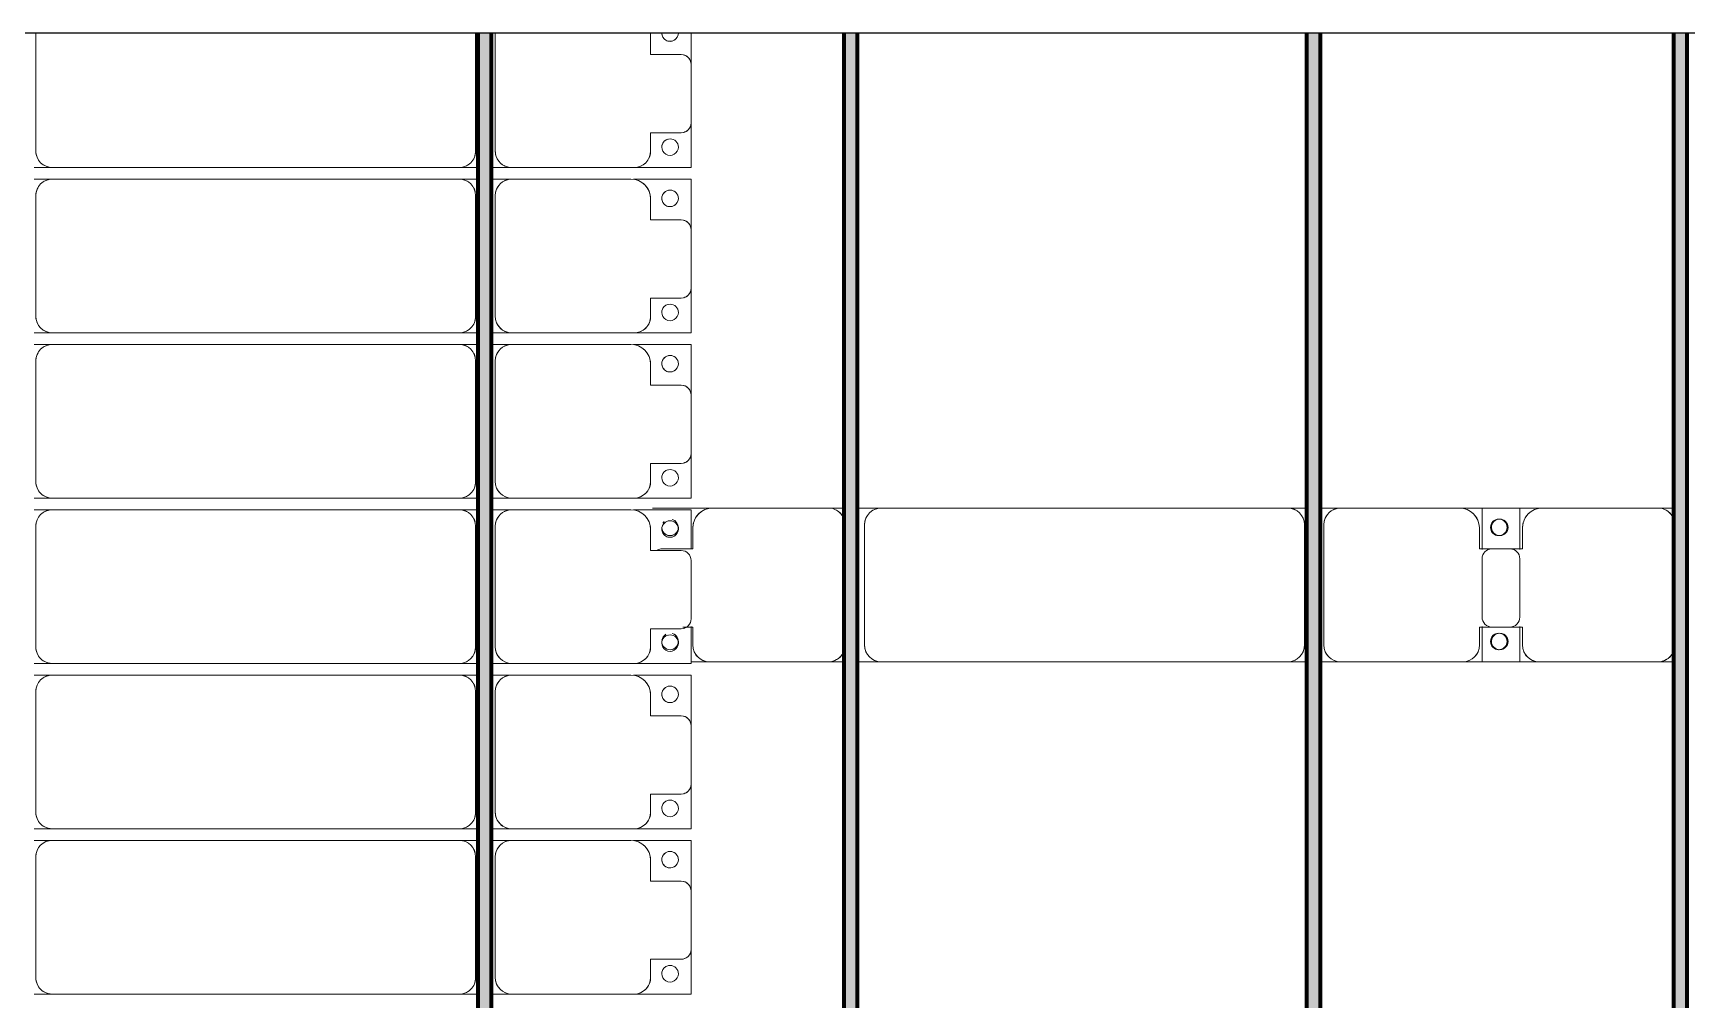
# Model space of a CAD drawing. Header units: millimetres. Extents: x -268744 to 115753, y -96240 to -10461.
# Drawn here: x -184413 to -179409, y -31571 to -28647 of the extents above; entities that cross this region are included whole.
import ezdxf

# ---------------------------------------------------------------- set-up
doc = ezdxf.new("R2010")
doc.units = ezdxf.units.MM
doc.layers.add('A-GENM', color=13, linetype='Continuous', lineweight=9)
doc.layers.add('S-BEAM', color=12, linetype='Continuous', lineweight=9)

# ---------------------------------------------------------------- blocks, each defined once
blk = doc.blocks.new('Dầm C52 - Hộp 40x60-V24-KHUNG KẾT CẤU BÈ PIN 1')
at = {"layer": 'S-BEAM', "color": 4, "lineweight": 25}
blk.add_line((145811, -20), (-145811, -20), dxfattribs=at)
blk = doc.blocks.new('Dải phao đi lại kèm đỡ invester - DẢI PHAO ĐI LẠI-102783-KHUNG KẾT CẤU BÈ PIN 1')
at = {"layer": 'A-GENM', "color": 7}
for p, q in [((8316.8, 1312.2), (8411.8, 1312.2)), ((8411.8, 1312.2), (8316.8, 1312.2)), ((8588.2, 1312.2), (8411.8, 1312.2)), ((8588.2, 1312.2), (8723.4, 1312.2)), ((8723.4, 1312.2), (8588.2, 1312.2)), ((8723.4, 1312.2), (8723.4, 1139.7)), ((8723.4, 1139.7), (8723.4, 1312.2)), ((8758.4, 1312.2), (8911.8, 1312.2)), ((8758.4, 1138.2), (8758.4, 1312.2)), ((8758.4, 1312.2), (8758.4, 1138.2)), ((8911.8, 1312.2), (8767.8, 1312.2)), ((9088.2, 1312.2), (8911.8, 1312.2)), ((9088.2, 1312.2), (9223.4, 1312.2)), ((9223.4, 1312.2), (9088.2, 1312.2)), ((9223.4, 1312.2), (9223.4, 1139.7)), ((9223.4, 1139.7), (9223.4, 1312.2)), ((9258.4, 1312.2), (9411.8, 1312.2)), ((9258.4, 1138.2), (9258.4, 1312.2)), ((9258.4, 1312.2), (9258.4, 1138.2)), ((9411.8, 1312.2), (9258.4, 1312.2)), ((9588.2, 1312.2), (9411.8, 1312.2)), ((9588.2, 1312.2), (9723.4, 1312.2)), ((9723.4, 1312.2), (9588.2, 1312.2)), ((9723.4, 1312.2), (9723.4, 1139.7)), ((9723.4, 1139.7), (9723.4, 1312.2)), ((9758.4, 1312.2), (9878.1, 1312.2)), ((9758.4, 1138.2), (9758.4, 1312.2)), ((9758.4, 1312.2), (9758.4, 1138.2)), ((9878.1, 1312.2), (9758.4, 1312.2)), ((10088.2, 1312.2), (9911.8, 1312.2)), ((10111.9, 1312.2), (10223.4, 1312.2)), ((10223.4, 1312.2), (10111.9, 1312.2)), ((10223.4, 1312.2), (10223.4, 1139.7)), ((10223.4, 1139.7), (10223.4, 1312.2)), ((10258.4, 1312.2), (10411.8, 1312.2)), ((10258.4, 1138.2), (10258.4, 1312.2)), ((10258.4, 1312.2), (10258.4, 1138.2)), ((10411.8, 1312.2), (10258.4, 1312.2)), ((10588.2, 1312.2), (10411.8, 1312.2)), ((10588.2, 1312.2), (10723.4, 1312.2)), ((10723.4, 1312.2), (10588.2, 1312.2)), ((10723.4, 1312.2), (10723.4, 1139.7)), ((10723.4, 1139.7), (10723.4, 1312.2)), ((10758.4, 1312.2), (10911.8, 1312.2)), ((10758.4, 1138.2), (10758.4, 1312.2)), ((10758.4, 1312.2), (10758.4, 1138.2)), ((10911.8, 1312.2), (10758.4, 1312.2)), ((11088.2, 1312.2), (10911.8, 1312.2)), ((11088.2, 1312.2), (11223.4, 1312.2)), ((11223.4, 1312.2), (11088.2, 1312.2)), ((11223.4, 1312.2), (11223.4, 1139.7)), ((11223.4, 1139.7), (11223.4, 1312.2)), ((8381.8, 1282.2), (8381.8, 1189.7)), ((8618.2, 1189.7), (8618.2, 1282.2)), ((8881.8, 1282.2), (8881.8, 1189.7)), ((9118.2, 1189.7), (9118.2, 1282.2)), ((9381.8, 1282.2), (9381.8, 1189.7)), ((9618.2, 1189.7), (9618.2, 1282.2)), ((9881.8, 1282.2), (9881.8, 1189.7)), ((10118.2, 1189.7), (10118.2, 1282.2)), ((10381.8, 1282.2), (10381.8, 1189.7)), ((10618.2, 1189.7), (10618.2, 1282.2)), ((10881.8, 1282.2), (10881.8, 1189.7)), ((11118.2, 1189.7), (11118.2, 1282.2)), ((8381.8, 1189.7), (8318.4, 1189.7)), ((8673.4, 1189.7), (8618.2, 1189.7)), ((8881.8, 1189.7), (8818.4, 1189.7)), ((9173.4, 1189.7), (9118.2, 1189.7)), ((9381.8, 1189.7), (9318.4, 1189.7)), ((9673.4, 1189.7), (9618.2, 1189.7)), ((9881.8, 1189.7), (9818.4, 1189.7)), ((10173.4, 1189.7), (10118.2, 1189.7)), ((10381.8, 1189.7), (10318.4, 1189.7)), ((10673.4, 1189.7), (10618.2, 1189.7)), ((10881.8, 1189.7), (10818.4, 1189.7)), ((11173.4, 1189.7), (11118.2, 1189.7)), ((8723.4, 769.7), (8723.4, 1139.7)), ((8758.4, 1129.7), (8758.4, 769.7)), ((9223.4, 769.7), (9223.4, 1139.7)), ((9258.4, 1129.7), (9258.4, 769.7)), ((9723.4, 769.7), (9723.4, 1139.7)), ((9758.4, 1129.7), (9758.4, 769.7)), ((10223.4, 769.7), (10223.4, 1139.7)), ((10258.4, 1129.7), (10258.4, 769.7)), ((10723.4, 769.7), (10723.4, 1139.7)), ((10758.4, 1129.7), (10758.4, 769.7)), ((11223.4, 769.7), (11223.4, 1139.7)), ((8723.4, 769.7), (8723.4, 707.6)), ((8723.4, 769.7), (8723.4, 707.6)), ((8758.4, 707.6), (8758.4, 769.7)), ((8758.4, 707.6), (8758.4, 769.7)), ((9223.4, 769.7), (9223.4, 707.6)), ((9223.4, 769.7), (9223.4, 707.6)), ((9258.4, 707.6), (9258.4, 769.7)), ((9258.4, 707.6), (9258.4, 769.7)), ((9723.4, 769.7), (9723.4, 707.6)), ((9723.4, 769.7), (9723.4, 707.6)), ((9758.4, 707.6), (9758.4, 769.7)), ((9758.4, 707.6), (9758.4, 769.7)), ((10223.4, 769.7), (10223.4, 707.6)), ((10223.4, 769.7), (10223.4, 707.6)), ((10258.4, 707.6), (10258.4, 769.7)), ((10258.4, 707.6), (10258.4, 769.7)), ((10723.4, 769.7), (10723.4, 707.6)), ((10723.4, 769.7), (10723.4, 707.6)), ((10758.4, 707.6), (10758.4, 769.7)), ((10758.4, 707.6), (10758.4, 769.7)), ((11223.4, 769.7), (11223.4, 707.6)), ((11223.4, 769.7), (11223.4, 707.6)), ((8316.8, 719.7), (8673.4, 719.7)), ((8808.4, 719.7), (9173.4, 719.7)), ((9308.4, 719.7), (9673.4, 719.7)), ((9808.4, 719.7), (10173.4, 719.7)), ((10308.4, 719.7), (10673.4, 719.7)), ((10808.4, 719.7), (11173.4, 719.7)), ((8673.4, 660.3), (8316.8, 660.3)), ((8723.4, 667.6), (8723.4, 610.3)), ((8723.4, 667.6), (8723.4, 610.3)), ((8758.4, 610.3), (8758.4, 667.6)), ((8758.4, 610.3), (8758.4, 667.6)), ((9173.4, 660.3), (8808.4, 660.3)), ((9223.4, 667.6), (9223.4, 610.3)), ((9223.4, 667.6), (9223.4, 610.3)), ((9258.4, 610.3), (9258.4, 667.6)), ((9258.4, 610.3), (9258.4, 667.6)), ((9673.4, 660.3), (9308.4, 660.3)), ((9723.4, 667.6), (9723.4, 610.3)), ((9723.4, 667.6), (9723.4, 610.3)), ((9758.4, 610.3), (9758.4, 667.6)), ((9758.4, 610.3), (9758.4, 667.6)), ((10173.4, 660.3), (9808.4, 660.3)), ((10223.4, 667.6), (10223.4, 610.3)), ((10223.4, 667.6), (10223.4, 610.3)), ((10258.4, 610.3), (10258.4, 667.6)), ((10258.4, 610.3), (10258.4, 667.6)), ((10673.4, 660.3), (10308.4, 660.3)), ((10723.4, 667.6), (10723.4, 610.3)), ((10723.4, 667.6), (10723.4, 610.3)), ((10758.4, 610.3), (10758.4, 667.6)), ((10758.4, 610.3), (10758.4, 667.6)), ((11173.4, 660.3), (10808.4, 660.3)), ((11223.4, 667.6), (11223.4, 610.3)), ((11223.4, 667.6), (11223.4, 610.3)), ((8723.4, -620.3), (8723.4, 610.3)), ((8758.4, 610.3), (8758.4, -620.3)), ((9223.4, -620.3), (9223.4, 610.3)), ((9258.4, 610.3), (9258.4, -620.3)), ((9723.4, -620.3), (9723.4, 610.3)), ((9758.4, 610.3), (9758.4, -620.3)), ((10223.4, -620.3), (10223.4, 610.3)), ((10258.4, 610.3), (10258.4, -620.3)), ((10723.4, -620.3), (10723.4, 610.3)), ((10758.4, 610.3), (10758.4, -620.3)), ((11223.4, -620.3), (11223.4, 610.3)), ((8723.4, -620.3), (8723.4, -674.8)), ((8723.4, -620.3), (8723.4, -674.8)), ((8758.4, -674.8), (8758.4, -620.3)), ((8758.4, -674.8), (8758.4, -620.3)), ((9223.4, -620.3), (9223.4, -674.8)), ((9223.4, -620.3), (9223.4, -674.8)), ((9258.4, -674.8), (9258.4, -620.3)), ((9258.4, -674.8), (9258.4, -620.3)), ((9723.4, -620.3), (9723.4, -674.8)), ((9723.4, -620.3), (9723.4, -674.8)), ((9758.4, -674.8), (9758.4, -620.3)), ((9758.4, -674.8), (9758.4, -620.3)), ((10223.4, -620.3), (10223.4, -674.8)), ((10223.4, -620.3), (10223.4, -674.8)), ((10258.4, -674.8), (10258.4, -620.3)), ((10258.4, -674.8), (10258.4, -620.3)), ((10723.4, -620.3), (10723.4, -674.8)), ((10723.4, -620.3), (10723.4, -674.8)), ((10758.4, -674.8), (10758.4, -620.3)), ((10758.4, -674.8), (10758.4, -620.3)), ((11223.4, -620.3), (11223.4, -674.8)), ((11223.4, -620.3), (11223.4, -674.8)), ((8316.8, -670.3), (8673.4, -670.3)), ((8808.4, -670.3), (9173.4, -670.3)), ((9308.4, -670.3), (9673.4, -670.3)), ((9808.4, -670.3), (10173.4, -670.3)), ((10308.4, -670.3), (10673.4, -670.3)), ((10808.4, -670.3), (11173.4, -670.3))]:
    blk.add_line(p, q, dxfattribs=at)
for centre, radius, start, end in [((8411.8, 1282.2), 30, 90, 180), ((8411.8, 1282.2), 30, 105, 165), ((8411.8, 1282.2), 30, 135, 165), ((8411.8, 1282.2), 30, 135, 165), ((8588.2, 1282.2), 30, 360, 90), ((8588.2, 1282.2), 30, 60, 75), ((8588.2, 1282.2), 30, 15, 75), ((8588.2, 1282.2), 30, 60, 75), ((8911.8, 1282.2), 30, 90, 180), ((8911.8, 1282.2), 30, 105, 165), ((8911.8, 1282.2), 30, 135, 165), ((8911.8, 1282.2), 30, 135, 165), ((9088.2, 1282.2), 30, 360, 90), ((9088.2, 1282.2), 30, 60, 75), ((9088.2, 1282.2), 30, 15, 75), ((9088.2, 1282.2), 30, 60, 75), ((9411.8, 1282.2), 30, 90, 180), ((9411.8, 1282.2), 30, 105, 165), ((9411.8, 1282.2), 30, 135, 165), ((9411.8, 1282.2), 30, 135, 165), ((9588.2, 1282.2), 30, 360, 90), ((9588.2, 1282.2), 30, 60, 75), ((9588.2, 1282.2), 30, 15, 75), ((9588.2, 1282.2), 30, 60, 75), ((9911.8, 1282.2), 30, 90, 180), ((10088.2, 1282.2), 30, 360, 90), ((10411.8, 1282.2), 30, 90, 180), ((10411.8, 1282.2), 30, 105, 165), ((10411.8, 1282.2), 30, 135, 165), ((10411.8, 1282.2), 30, 135, 165), ((10588.2, 1282.2), 30, 360, 90), ((10588.2, 1282.2), 30, 60, 75), ((10588.2, 1282.2), 30, 15, 75), ((10588.2, 1282.2), 30, 60, 75), ((10911.8, 1282.2), 30, 90, 180), ((10911.8, 1282.2), 30, 105, 165), ((10911.8, 1282.2), 30, 135, 165), ((10911.8, 1282.2), 30, 135, 165), ((11088.2, 1282.2), 30, 360, 90), ((11088.2, 1282.2), 30, 60, 75), ((11088.2, 1282.2), 30, 15, 75), ((11088.2, 1282.2), 30, 60, 75), ((8316.8, 1248.6), 25, 270, 90), ((8316.8, 1248.6), 25, 300, 90), ((8588.2, 1282.2), 30, 15, 30), ((8588.2, 1282.2), 30, 15, 30), ((8661.8, 1248.6), 25, 90, 270), ((8661.8, 1248.6), 25, 90, 180), ((8661.8, 1248.6), 25, 270, 90), ((8661.8, 1248.6), 25, 270, 90), ((8816.8, 1248.6), 25, 90, 270), ((8816.8, 1248.6), 25, 90, 255), ((8816.8, 1248.6), 25, 270, 90), ((8816.8, 1248.6), 25, 300, 90), ((9088.2, 1282.2), 30, 15, 30), ((9088.2, 1282.2), 30, 15, 30), ((9161.8, 1248.6), 25, 90, 270), ((9161.8, 1248.6), 25, 90, 180), ((9161.8, 1248.6), 25, 270, 90), ((9161.8, 1248.6), 25, 270, 90), ((9316.8, 1248.6), 25, 90, 270), ((9316.8, 1248.6), 25, 90, 255), ((9316.8, 1248.6), 25, 270, 90), ((9316.8, 1248.6), 25, 300, 90), ((9588.2, 1282.2), 30, 15, 30), ((9588.2, 1282.2), 30, 15, 30), ((9661.8, 1248.6), 25, 90, 270), ((9661.8, 1248.6), 25, 90, 180), ((9661.8, 1248.6), 25, 270, 90), ((9661.8, 1248.6), 25, 270, 90), ((9816.8, 1248.6), 25, 90, 270), ((9816.8, 1248.6), 25, 90, 255), ((9816.8, 1248.6), 25, 270, 90), ((9816.8, 1248.6), 25, 300, 90), ((10088.2, 1282.2), 30, 15, 30), ((10088.2, 1282.2), 30, 15, 30), ((10161.8, 1248.6), 25, 90, 270), ((10161.8, 1248.6), 25, 90, 180), ((10161.8, 1248.6), 25, 270, 90), ((10161.8, 1248.6), 25, 270, 90), ((10316.8, 1248.6), 25, 90, 270), ((10316.8, 1248.6), 25, 90, 255), ((10316.8, 1248.6), 25, 270, 90), ((10316.8, 1248.6), 25, 300, 90), ((10588.2, 1282.2), 30, 15, 28.0479), ((10588.2, 1282.2), 30, 15, 28.0479), ((10661.8, 1248.6), 25, 90, 270), ((10661.8, 1248.6), 25, 90, 180), ((10661.8, 1248.6), 25, 270, 90), ((10661.8, 1248.6), 25, 270, 90), ((10816.8, 1248.6), 25, 90, 270), ((10816.8, 1248.6), 25, 90, 255), ((10816.8, 1248.6), 25, 270, 90), ((10816.8, 1248.6), 25, 300, 90), ((11088.2, 1282.2), 30, 15, 30), ((11088.2, 1282.2), 30, 15, 30), ((11161.8, 1248.6), 25, 90, 270), ((11161.8, 1248.6), 25, 90, 180), ((11161.8, 1248.6), 25, 270, 90), ((11161.8, 1248.6), 25, 270, 90), ((8316.8, 1248.6), 25, 270, 285), ((8661.8, 1248.6), 25, 195, 255), ((8816.8, 1248.6), 25, 270, 285), ((9161.8, 1248.6), 25, 195, 255), ((9316.8, 1248.6), 25, 270, 285), ((9661.8, 1248.6), 25, 195, 255), ((9816.8, 1248.6), 25, 270, 285), ((10161.8, 1248.6), 25, 195, 255), ((10316.8, 1248.6), 25, 270, 285), ((10661.8, 1248.6), 25, 195, 255), ((10816.8, 1248.6), 25, 270, 285), ((11161.8, 1248.6), 25, 195, 255), ((8673.4, 1139.7), 50, 0, 90), ((8673.4, 1139.7), 50, 15, 90), ((8818.4, 1129.7), 60, 90, 180), ((8818.4, 1129.7), 60, 90, 147.9129), ((9173.4, 1139.7), 50, 360, 90), ((9173.4, 1139.7), 50, 15, 90), ((9318.4, 1129.7), 60, 90, 180), ((9318.4, 1129.7), 60, 90, 150), ((9673.4, 1139.7), 50, 0, 90), ((9673.4, 1139.7), 50, 15, 90), ((9818.4, 1129.7), 60, 90, 180), ((9818.4, 1129.7), 60, 90, 150), ((10173.4, 1139.7), 50, 0, 90), ((10173.4, 1139.7), 50, 15, 90), ((10318.4, 1129.7), 60, 90, 180), ((10318.4, 1129.7), 60, 90, 150), ((10673.4, 1139.7), 50, 0, 90), ((10673.4, 1139.7), 50, 15, 90), ((10818.4, 1129.7), 60, 90, 180), ((10818.4, 1129.7), 60, 90, 150), ((11173.4, 1139.7), 50, 0, 90), ((11173.4, 1139.7), 50, 15, 90), ((8673.4, 769.7), 50, 270, 0), ((8673.4, 769.7), 50, 270, 345), ((8808.4, 769.7), 50, 180, 270), ((8808.4, 769.7), 50, 195, 270), ((9173.4, 769.7), 50, 270, 360), ((9173.4, 769.7), 50, 270, 345), ((9308.4, 769.7), 50, 180, 270), ((9308.4, 769.7), 50, 195, 270), ((9673.4, 769.7), 50, 270, 360), ((9673.4, 769.7), 50, 270, 345), ((9808.4, 769.7), 50, 180, 270), ((9808.4, 769.7), 50, 195, 270), ((10173.4, 769.7), 50, 270, 360), ((10173.4, 769.7), 50, 270, 345), ((10308.4, 769.7), 50, 180, 270), ((10308.4, 769.7), 50, 195, 270), ((10673.4, 769.7), 50, 270, 0), ((10673.4, 769.7), 50, 270, 345), ((10808.4, 769.7), 50, 180, 270), ((10808.4, 769.7), 50, 195, 270), ((11173.4, 769.7), 50, 270, 360), ((11173.4, 769.7), 50, 270, 345), ((8673.4, 610.3), 50, 360, 90), ((8673.4, 610.3), 50, 60, 90), ((8808.4, 610.3), 50, 90, 180), ((8808.4, 610.3), 50, 105, 120), ((9173.4, 610.3), 50, 360, 90), ((9173.4, 610.3), 50, 60, 90), ((9308.4, 610.3), 50, 90, 180), ((9308.4, 610.3), 50, 105, 120), ((9673.4, 610.3), 50, 360, 90), ((9673.4, 610.3), 50, 60, 90), ((9808.4, 610.3), 50, 90, 180), ((9808.4, 610.3), 50, 105, 120), ((10173.4, 610.3), 50, 0, 90), ((10173.4, 610.3), 50, 60, 90), ((10308.4, 610.3), 50, 90, 180), ((10308.4, 610.3), 50, 105, 120), ((10673.4, 610.3), 50, 360, 90), ((10673.4, 610.3), 50, 60, 90), ((10808.4, 610.3), 50, 90, 180), ((10808.4, 610.3), 50, 105, 120), ((11173.4, 610.3), 50, 360, 90), ((11173.4, 610.3), 50, 60, 90), ((8673.4, 610.3), 50, 15, 30), ((8808.4, 610.3), 50, 150, 180), ((9173.4, 610.3), 50, 15, 30), ((9308.4, 610.3), 50, 150, 180), ((9673.4, 610.3), 50, 15, 30), ((9808.4, 610.3), 50, 150, 180), ((10173.4, 610.3), 50, 15, 30), ((10308.4, 610.3), 50, 150, 180), ((10673.4, 610.3), 50, 15, 30), ((10808.4, 610.3), 50, 150, 180), ((11173.4, 610.3), 50, 15, 30), ((8673.4, -620.3), 50, 270, 0), ((8673.4, -620.3), 50, 330, 0), ((8808.4, -620.3), 50, 180, 270), ((8808.4, -620.3), 50, 195, 225), ((9173.4, -620.3), 50, 270, 360), ((9173.4, -620.3), 50, 330, 360), ((9308.4, -620.3), 50, 180, 270), ((9308.4, -620.3), 50, 195, 225), ((9673.4, -620.3), 50, 270, 0), ((9673.4, -620.3), 50, 330, 0), ((9808.4, -620.3), 50, 180, 270), ((9808.4, -620.3), 50, 195, 225), ((10173.4, -620.3), 50, 270, 0), ((10173.4, -620.3), 50, 330, 0), ((10308.4, -620.3), 50, 180, 270), ((10308.4, -620.3), 50, 195, 225), ((10673.4, -620.3), 50, 270, 0), ((10673.4, -620.3), 50, 330, 0), ((10808.4, -620.3), 50, 180, 270), ((10808.4, -620.3), 50, 195, 225), ((11173.4, -620.3), 50, 270, 0), ((11173.4, -620.3), 50, 330, 0), ((8673.4, -620.3), 50, 270, 300), ((8808.4, -620.3), 50, 240, 270), ((9173.4, -620.3), 50, 270, 300), ((9308.4, -620.3), 50, 240, 270), ((9673.4, -620.3), 50, 270, 300), ((9808.4, -620.3), 50, 240, 270), ((10173.4, -620.3), 50, 270, 300), ((10308.4, -620.3), 50, 240, 270), ((10673.4, -620.3), 50, 270, 300), ((10808.4, -620.3), 50, 240, 270), ((11173.4, -620.3), 50, 270, 300)]:
    blk.add_arc(centre, radius, start, end, dxfattribs=at)
blk = doc.blocks.new('Dầm C52 - Dầm C52-102503-KHUNG KẾT CẤU BÈ PIN 1')
at = {"layer": 'S-BEAM', "lineweight": 140}
h = blk.add_hatch(color=1, dxfattribs=at)
h.paths.add_polyline_path([(-25480.9, 20), (-25480.9, -20), (-25440.9, -20), (-25440.9, 20)])
h.paths.add_polyline_path([(-25400.9, 20), (-25400.9, -20), (-19440.9, -20), (-19443, 20), (-24983.5, 20)])
h.paths.add_polyline_path([(-19400.9, 20), (-19400.9, -20), (-13440.9, -20), (-13440.9, 20), (-17596.2, 20)])
h.paths.add_polyline_path([(-13400.9, -20), (-7440.9, -20), (-7440.9, 20), (-13400.9, 20)])
h.paths.add_polyline_path([(-7400.9, -20), (-1440.9, -20), (-1440.9, 20), (-7400.9, 20)])
h.paths.add_polyline_path([(-1400.9, -20), (4559.1, -20), (4559.1, 20), (-1400.9, 20)])
h.paths.add_polyline_path([(4599.1, -20), (10559.1, -20), (10559.1, 20), (4599.1, 20)])
h.paths.add_polyline_path([(10599.1, 20), (10599.1, -20), (16559.1, -20), (16559.1, 20), (11952.8, 20)])
h.paths.add_polyline_path([(16599.1, -20), (22559.1, -20), (22559.1, 20), (16599.1, 20)])
h.paths.add_polyline_path([(22599.1, -20), (25259.1, -20), (25259.1, 20), (22599.1, 20)])
h.paths.add_polyline_path([(25299.1, -20), (25441.8, -20), (25441.8, 20), (25299.1, 20)])
at = {"layer": 'S-BEAM', "color": 1, "lineweight": 140}
for p, q in [((10599.1, 20), (16559.1, 20)), ((16559.1, -20), (10599.1, -20))]:
    blk.add_line(p, q, dxfattribs=at)
blk = doc.blocks.new('Dầm C52 - Dầm C52-102502-KHUNG KẾT CẤU BÈ PIN 1')
at = {"layer": 'S-BEAM', "lineweight": 140}
h = blk.add_hatch(color=1, dxfattribs=at)
h.paths.add_polyline_path([(-25480.9, 20), (-25480.9, -20), (-25440.9, -20), (-25440.9, 20)])
h.paths.add_polyline_path([(-25400.9, 20), (-25400.9, -20), (-19440.9, -20), (-19443, 20), (-24983.5, 20)])
h.paths.add_polyline_path([(-19400.9, 20), (-19400.9, -20), (-13440.9, -20), (-13440.9, 20), (-18981.3, 20)])
h.paths.add_polyline_path([(-13400.9, -20), (-7440.9, -20), (-7440.9, 20), (-13400.9, 20)])
h.paths.add_polyline_path([(-7400.9, -20), (-1440.9, -20), (-1440.9, 20), (-7400.9, 20)])
h.paths.add_polyline_path([(-1400.9, -20), (4559.1, -20), (4559.1, 20), (-1400.9, 20)])
h.paths.add_polyline_path([(4599.1, 20), (4599.1, -20), (10559.1, -20), (10559.1, 20), (5027.2, 20)])
h.paths.add_polyline_path([(10599.1, -20), (16559.1, -20), (16559.1, 20), (10599.1, 20)])
h.paths.add_polyline_path([(16599.1, 20), (16599.1, -20), (22559.1, -20), (22559.1, 20), (17031.5, 20)])
h.paths.add_polyline_path([(22599.1, -20), (25259.1, -20), (25259.1, 20), (22599.1, 20)])
h.paths.add_polyline_path([(25299.1, -20), (25480.9, -20), (25480.9, 20), (25299.1, 20)])
at = {"layer": 'S-BEAM', "color": 1, "lineweight": 140}
for p, q in [((10599.1, 20), (16559.1, 20)), ((16559.1, -20), (10599.1, -20))]:
    blk.add_line(p, q, dxfattribs=at)
blk = doc.blocks.new('Dai phao do pin - DẢI PHAO ĐỠ PIN-V49-KHUNG KẾT CẤU BÈ PIN 1')
at = {"layer": 'A-GENM', "color": 7}
for p, q in [((-1312.2, 241.6), (-1129.7, 241.6)), ((-1129.7, 241.6), (-1312.2, 241.6)), ((-779.7, 241.6), (-1129.7, 241.6)), ((-779.7, 241.6), (-732.4, 241.6)), ((-779.7, 241.6), (-732.4, 241.6)), ((-692.4, 241.6), (-620.3, 241.6)), ((-692.4, 241.6), (-620.3, 241.6)), ((610.3, 241.6), (-620.3, 241.6)), ((610.3, 241.6), (667.6, 241.6)), ((610.3, 241.6), (667.6, 241.6)), ((707.6, 241.6), (769.7, 241.6)), ((707.6, 241.6), (769.7, 241.6)), ((1129.7, 241.6), (769.7, 241.6)), ((1129.7, 241.6), (1312.2, 241.6)), ((1312.2, 241.6), (1129.7, 241.6)), ((1197.8, 241.6), (1380.3, 241.6)), ((1197.8, 116.2), (1197.8, 241.6)), ((1380.3, 241.6), (1197.8, 241.6)), ((1312.2, 241.6), (1312.2, 116.2)), ((1730.3, 241.6), (1380.3, 241.6)), ((1730.3, 241.6), (1777.6, 241.6)), ((1730.3, 241.6), (1777.6, 241.6)), ((-1189.7, 181.6), (-1189.7, 118.2)), ((-670.3, 191.6), (-670.3, -173.4)), ((660.3, -173.4), (660.3, 191.6)), ((719.7, 191.6), (719.7, -173.4)), ((1189.7, 118.2), (1189.7, 181.6)), ((1320.3, 181.6), (1320.3, 118.2)), ((-1189.7, 118.2), (-1282.2, 118.2)), ((1282.2, 118.2), (1189.7, 118.2)), ((1320.3, 118.2), (1227.8, 118.2)), ((1197.8, 88.2), (1197.8, -88.2)), ((1312.2, -88.2), (1312.2, 88.2)), ((-1220.1, -118.2), (-1189.7, -118.2)), ((-1189.7, -118.2), (-1189.7, -173.4)), ((1189.7, -173.4), (1189.7, -118.2)), ((1189.7, -118.2), (1282.2, -118.2)), ((1197.8, -223.4), (1197.8, -116.2)), ((1227.8, -118.2), (1320.3, -118.2)), ((1312.2, -116.2), (1312.2, -223.4)), ((1320.3, -118.2), (1320.3, -173.4)), ((-1139.7, -223.4), (-1195.8, -223.4)), ((-1195.8, -223.4), (-1139.7, -223.4)), ((-1139.7, -223.4), (-779.7, -223.4)), ((-732.4, -223.4), (-779.7, -223.4)), ((-732.4, -223.4), (-779.7, -223.4)), ((-620.3, -223.4), (-692.4, -223.4)), ((-620.3, -223.4), (-692.4, -223.4)), ((-620.3, -223.4), (610.3, -223.4)), ((667.6, -223.4), (610.3, -223.4)), ((667.6, -223.4), (610.3, -223.4)), ((769.7, -223.4), (707.6, -223.4)), ((769.7, -223.4), (707.6, -223.4)), ((769.7, -223.4), (1139.7, -223.4)), ((1312.2, -223.4), (1139.7, -223.4)), ((1139.7, -223.4), (1312.2, -223.4)), ((1370.3, -223.4), (1197.8, -223.4)), ((1197.8, -223.4), (1370.3, -223.4)), ((1370.3, -223.4), (1730.3, -223.4)), ((1777.6, -223.4), (1730.3, -223.4)), ((1777.6, -223.4), (1730.3, -223.4))]:
    blk.add_line(p, q, dxfattribs=at)
for centre, radius, start, end in [((-1258.6, 183.2), 25, 135, 150), ((-1258.6, 183.2), 25, 135, 150), ((-1258.6, 183.2), 25, 0, 75), ((-1258.6, 183.2), 25, 0, 75), ((-1129.7, 181.6), 60, 90, 180), ((-1129.7, 181.6), 60, 120, 180), ((-779.7, 191.6), 50, 30, 90), ((-779.7, 191.6), 50, 30, 72.525), ((-620.3, 191.6), 50, 90, 180), ((-620.3, 191.6), 50, 150, 180), ((-620.3, 191.6), 50, 105, 135), ((610.3, 191.6), 50, 360, 90), ((610.3, 191.6), 50, 60, 90), ((610.3, 191.6), 50, 15, 30), ((769.7, 191.6), 50, 90, 180), ((769.7, 191.6), 50, 105, 180), ((1129.7, 181.6), 60, 360, 90), ((1129.7, 181.6), 60, 360, 60), ((1248.6, 183.2), 25, 360, 180), ((1248.6, 183.2), 25, 360, 165), ((1251.4, 183.2), 25, 0, 180), ((1251.4, 183.2), 25, 90, 180), ((1251.4, 183.2), 25, 15, 75), ((1380.3, 181.6), 60, 90, 180), ((1380.3, 181.6), 60, 120, 180), ((1730.3, 191.6), 50, 30, 90), ((1730.3, 191.6), 50, 30, 75), ((-1258.6, 183.2), 25, 180, 0), ((-1258.6, 183.2), 25, 180, 300), ((-1258.6, 183.2), 25, 330, 360), ((1248.6, 183.2), 25, 180, 360), ((1251.4, 183.2), 25, 180, 360), ((1251.4, 183.2), 25, 180, 300), ((1248.6, 183.2), 25, 210, 360), ((1251.4, 183.2), 25, 330, 345), ((-1282.2, 88.2), 30, 90, 120), ((1227.8, 88.2), 30, 90, 180), ((1282.2, 88.2), 30, 360, 90), ((1227.8, -88.2), 30, 180, 270), ((1282.2, -88.2), 30, 270, 360), ((-1258.6, -161.8), 25, 120, 170.893), ((-1258.6, -161.8), 25, 120, 170.893), ((-1258.6, -161.8), 25, 0, 75), ((-1258.6, -161.8), 25, 15, 75), ((1248.6, -161.8), 25, 0, 180), ((1248.6, -161.8), 25, 105, 165), ((1251.4, -161.8), 25, 0, 180), ((1251.4, -161.8), 25, 105, 180), ((1248.6, -161.8), 25, 360, 75), ((1251.4, -161.8), 25, 15, 75), ((-1258.6, -161.8), 25, 180, 0), ((-1258.6, -161.8), 25, 180, 270), ((-1258.6, -161.8), 25, 285, 360), ((-1258.6, -161.8), 25, 0, 9.107), ((-1139.7, -173.4), 50, 180, 270), ((-1139.7, -173.4), 50, 180, 255), ((-779.7, -173.4), 50, 270, 330), ((-779.7, -173.4), 50, 287.475, 330), ((-620.3, -173.4), 50, 180, 270), ((-620.3, -173.4), 50, 180, 210), ((610.3, -173.4), 50, 270, 360), ((610.3, -173.4), 50, 330, 360), ((769.7, -173.4), 50, 180, 270), ((769.7, -173.4), 50, 180, 255), ((1139.7, -173.4), 50, 270, 360), ((1139.7, -173.4), 50, 285, 360), ((1248.6, -161.8), 25, 180, 0), ((1248.6, -161.8), 25, 195, 0), ((1251.4, -161.8), 25, 180, 0), ((1251.4, -161.8), 25, 180, 270), ((1251.4, -161.8), 25, 285, 345), ((1370.3, -173.4), 50, 180, 270), ((1370.3, -173.4), 50, 180, 255), ((1730.3, -173.4), 50, 270, 330), ((1730.3, -173.4), 50, 285, 330), ((-620.3, -173.4), 50, 240, 270), ((610.3, -173.4), 50, 285, 300)]:
    blk.add_arc(centre, radius, start, end, dxfattribs=at)
blk = doc.blocks.new('be pin 1_rvt-1-KHUNG KẾT CẤU BÈ PIN 1')
at = {"layer": 'A-GENM', "lineweight": 9, "rotation": 270.0000000003262}
blk.add_blockref('Dải phao đi lại kèm đỡ invester - DẢI PHAO ĐI LẠI-102783-KHUNG KẾT CẤU BÈ PIN 1', (-183734, -20329.7), dxfattribs=at)
at = {"layer": 'A-GENM', "lineweight": 9}
blk.add_blockref('Dai phao do pin - DẢI PHAO ĐỠ PIN-V49-KHUNG KẾT CẤU BÈ PIN 1', (-181226.8, -30324.7), dxfattribs=at)
at = {"layer": 'S-BEAM', "lineweight": 9, "rotation": 90.00000000032618}
for name, p in [('Dầm C52 - Dầm C52-102502-KHUNG KẾT CẤU BÈ PIN 1', (-181939.1, -45205.6)), ('Dầm C52 - Dầm C52-102502-KHUNG KẾT CẤU BÈ PIN 1', (-179429.1, -45205.6)), ('Dầm C52 - Dầm C52-102503-KHUNG KẾT CẤU BÈ PIN 1', (-183046.4, -45205.6)), ('Dầm C52 - Dầm C52-102503-KHUNG KẾT CẤU BÈ PIN 1', (-180539.1, -45205.6))]:
    blk.add_blockref(name, p, dxfattribs=at)
at = {"layer": 'S-BEAM', "lineweight": 9}
blk.add_blockref('Dầm C52 - Hộp 40x60-V24-KHUNG KẾT CẤU BÈ PIN 1', (-110896.7, -28626.5), dxfattribs=at)

msp = doc.modelspace()

# ---------------------------------------------------------------- block references
at = {"lineweight": 5}
msp.add_blockref('be pin 1_rvt-1-KHUNG KẾT CẤU BÈ PIN 1', (0, 0), dxfattribs=at)

doc.saveas('drawing.dxf')
